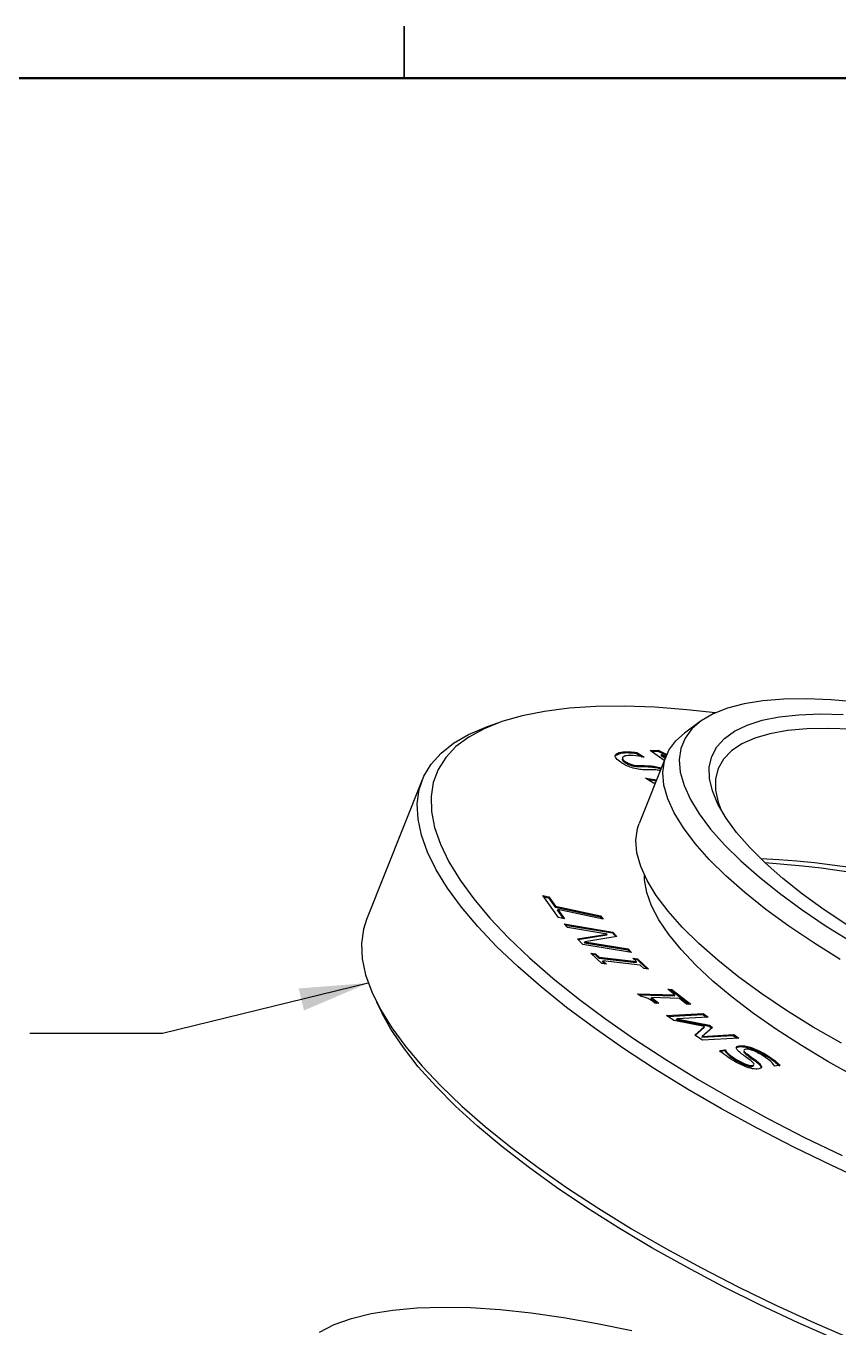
# Paper-space layout 'Sheet3' of a CAD drawing. Header units: millimetres. Extents: x 2 to 295, y 2 to 209.
# Drawn here: x 179.9 to 218.8, y 143.7 to 206 of the extents above; entities that cross this region are included whole.
import ezdxf

# ---------------------------------------------------------------- set-up
doc = ezdxf.new("R2010")
doc.units = ezdxf.units.MM
doc.dimstyles.new('SLDDIMSTYLE3', dxfattribs={"dimtxt": 0.18, "dimasz": 3.302, "dimexe": 0, "dimexo": 0.0625, "dimgap": 0, "dimtad": 0, "dimtih": 1, "dimtoh": 1, "dimdec": 0, "dimrnd": 1e-09, "dimzin": 0, "dimdsep": 46, "dimtxsty": 'Standard', "dimsah": 1, "dimcen": 0.09, "dimadec": 0, "dimazin": 0, "dimtfac": 3.302, "dimtdec": 0, "dimtofl": 0, "dimtmove": 0, "dimatfit": 3, "dimfxl": 1, "dimfrac": 2, "dimtolj": 1, "dimtzin": 0, "dimarcsym": 0})

psp = doc.layouts.new('Sheet3')

# ---------------------------------------------------------------- linework, layer by layer
at = {"color": 7, "linetype": 'Continuous', "lineweight": 35}
psp.add_line((198, 203.5), (198, 206), dxfattribs=at)
at = {"color": 7, "linetype": 'Continuous', "lineweight": 50}
psp.add_line((6.5, 203.5), (290.5, 203.5), dxfattribs=at)
at = {"color": 7, "linetype": 'Continuous', "lineweight": 25}
for p, q in [((212.176, 172.696), (211.418, 172.139)), ((202.519, 172.64), (201.92, 172.424)), ((208.119, 171.069), (208.367, 171.189)), ((208.367, 171.189), (208.385, 171.233)), ((209.124, 171.173), (209.142, 171.218)), ((209.124, 171.173), (209.387, 171.007)), ((209.142, 171.218), (209.493, 170.995)), ((210.545, 171.059), (209.25, 167.819)), ((209.493, 170.995), (209.477, 170.993)), ((209.783, 171.317), (210.156, 171.325)), ((210.454, 170.832), (209.783, 171.317)), ((209.843, 171.274), (210.139, 171.281)), ((210.139, 171.281), (210.156, 171.325)), ((210.139, 171.281), (210.554, 171.081)), ((210.156, 171.325), (210.573, 171.125)), ((210.304, 171.075), (210.322, 171.12)), ((210.304, 171.075), (210.496, 170.936)), ((210.322, 171.12), (210.514, 170.981)), ((210.529, 171.019), (210.322, 171.12)), ((208.577, 170.731), (208.595, 170.776)), ((209.181, 170.544), (209.199, 170.588)), ((209.743, 170.532), (209.761, 170.577)), ((198.867, 169.9), (196.195, 163.213)), ((209.557, 169.989), (209.574, 169.992)), ((209.94, 169.746), (209.557, 169.989)), ((209.57, 169.981), (209.574, 169.992)), ((209.574, 169.992), (210.082, 169.9)), ((209.651, 169.93), (210.064, 169.855)), ((210.017, 169.738), (209.94, 169.746)), ((204.632, 164.365), (204.926, 164.301)), ((205.384, 163.321), (204.632, 164.365)), ((204.673, 164.308), (204.908, 164.257)), ((204.908, 164.257), (204.926, 164.301)), ((204.908, 164.257), (205.226, 163.816)), ((204.926, 164.301), (205.243, 163.861)), ((205.226, 163.816), (205.243, 163.861)), ((205.226, 163.816), (207.385, 163.348)), ((205.243, 163.861), (207.403, 163.392)), ((205.343, 163.653), (205.361, 163.698)), ((205.343, 163.653), (205.619, 163.27)), ((205.361, 163.698), (205.678, 163.257)), ((207.52, 163.229), (205.361, 163.698)), ((207.385, 163.348), (207.403, 163.392)), ((207.385, 163.348), (207.461, 163.242)), ((207.403, 163.392), (207.52, 163.229)), ((205.678, 163.257), (205.384, 163.321)), ((205.663, 163.003), (207.992, 162.616)), ((205.813, 162.838), (205.663, 163.003)), ((205.714, 162.947), (207.974, 162.572)), ((207.715, 162.522), (205.813, 162.838)), ((206.304, 162.296), (207.715, 162.522)), ((206.547, 162.028), (206.304, 162.296)), ((206.337, 162.26), (207.697, 162.477)), ((206.625, 162.108), (206.643, 162.152)), ((206.625, 162.108), (208.708, 161.761)), ((208.188, 162.4), (206.643, 162.152)), ((206.643, 162.152), (208.726, 161.806)), ((207.697, 162.477), (207.715, 162.522)), ((207.974, 162.572), (207.992, 162.616)), ((207.974, 162.572), (208.137, 162.392)), ((207.992, 162.616), (208.188, 162.4)), ((208.876, 161.641), (206.547, 162.028)), ((206.936, 161.606), (207.162, 161.579)), ((207.464, 161.105), (206.936, 161.606)), ((206.992, 161.553), (207.144, 161.535)), ((207.144, 161.535), (207.162, 161.579)), ((207.144, 161.535), (207.32, 161.368)), ((207.162, 161.579), (207.338, 161.412)), ((208.708, 161.761), (208.726, 161.806)), ((208.708, 161.761), (208.808, 161.652)), ((208.726, 161.806), (208.876, 161.641)), ((207.32, 161.368), (207.338, 161.412)), ((207.32, 161.368), (209.099, 161.157)), ((207.338, 161.412), (209.117, 161.202)), ((207.69, 161.078), (207.464, 161.105)), ((207.496, 161.201), (207.514, 161.245)), ((207.496, 161.201), (207.616, 161.087)), ((207.514, 161.245), (207.69, 161.078)), ((209.293, 161.034), (207.514, 161.245)), ((208.941, 161.369), (209.166, 161.342)), ((209.117, 161.202), (208.941, 161.369)), ((208.997, 161.315), (209.149, 161.297)), ((209.099, 161.157), (209.117, 161.202)), ((209.149, 161.297), (209.166, 161.342)), ((209.149, 161.297), (209.621, 160.849)), ((209.166, 161.342), (209.695, 160.841)), ((209.469, 160.867), (209.293, 161.034)), ((209.695, 160.841), (209.469, 160.867)), ((209.171, 159.664), (210.963, 159.605)), ((209.345, 159.527), (209.171, 159.664)), ((209.231, 159.617), (210.945, 159.56)), ((210.619, 159.876), (210.821, 159.869)), ((210.963, 159.605), (210.619, 159.876)), ((210.679, 159.829), (210.803, 159.825)), ((210.803, 159.825), (210.821, 159.869)), ((210.803, 159.825), (211.647, 159.16)), ((210.821, 159.869), (211.725, 159.157)), ((210.945, 159.56), (210.963, 159.605)), ((196.667, 159.281), (196.953, 158.712)), ((209.823, 159.435), (209.841, 159.479)), ((209.823, 159.435), (210.107, 159.211)), ((209.841, 159.479), (210.185, 159.208)), ((211.179, 159.435), (209.841, 159.479)), ((210.185, 159.208), (210.008, 159.214)), ((211.523, 159.164), (211.179, 159.435)), ((211.725, 159.157), (211.523, 159.164)), ((210.562, 158.621), (212.311, 158.719)), ((210.91, 158.38), (210.562, 158.621)), ((210.62, 158.58), (212.293, 158.675)), ((212.382, 158.093), (210.91, 158.38)), ((211.035, 158.418), (211.053, 158.463)), ((211.035, 158.418), (212.598, 158.107)), ((212.559, 158.548), (211.053, 158.463)), ((211.053, 158.463), (212.616, 158.151)), ((212.293, 158.675), (212.311, 158.719)), ((212.293, 158.675), (212.483, 158.543)), ((212.311, 158.719), (212.559, 158.548)), ((211.917, 157.683), (212.382, 158.093)), ((211.935, 157.67), (212.364, 158.048)), ((212.768, 158.046), (212.269, 157.621)), ((212.364, 158.048), (212.382, 158.093)), ((212.598, 158.107), (212.616, 158.151)), ((212.598, 158.107), (212.731, 158.015)), ((212.616, 158.151), (212.768, 158.046)), ((212.275, 157.435), (211.917, 157.683)), ((212.251, 157.576), (213.757, 157.661)), ((212.251, 157.576), (212.269, 157.621)), ((212.269, 157.621), (213.775, 157.706)), ((214.023, 157.534), (212.275, 157.435)), ((213.757, 157.661), (213.775, 157.706)), ((213.757, 157.661), (213.947, 157.53)), ((213.775, 157.706), (214.023, 157.534)), ((213.915, 157.093), (214.018, 157.128)), ((214.018, 157.128), (214.036, 157.173)), ((213.091, 156.895), (213.326, 156.937)), ((213.109, 156.94), (213.344, 156.982)), ((213.326, 156.937), (213.344, 156.982)), ((213.326, 156.937), (213.346, 156.925)), ((213.344, 156.982), (213.364, 156.97)), ((213.346, 156.925), (213.364, 156.97)), ((213.912, 156.451), (213.93, 156.496)), ((214.386, 156.747), (214.404, 156.792)), ((214.558, 157.053), (214.576, 157.097)), ((215.321, 156.694), (215.339, 156.739)), ((214.651, 156.185), (214.669, 156.23)), ((214.816, 156.43), (214.834, 156.474)), ((215.756, 156.199), (215.736, 156.211)), ((215.999, 156.242), (215.756, 156.199))]:
    psp.add_line(p, q, dxfattribs=at)
at = {"color": 7, "linetype": 'Continuous', "lineweight": 25, "flags": 128}
for points in [[(212.908, 173.114), (211.537, 173.265), (209.999, 173.381), (208.542, 173.431), (207.171, 173.415), (205.894, 173.333), (204.716, 173.185), (203.642, 172.972), (202.677, 172.695), (201.826, 172.355), (201.093, 171.955), (200.48, 171.494), (199.991, 170.977), (199.628, 170.404), (199.392, 169.78), (199.285, 169.106), (199.308, 168.385), (199.459, 167.621), (199.739, 166.818), (200.145, 165.979), (200.677, 165.108), (201.332, 164.208), (202.106, 163.285), (202.997, 162.341), (204, 161.382), (205.11, 160.412)], [(219.698, 173.628), (218.443, 173.74), (217.265, 173.788), (216.172, 173.77), (215.172, 173.688), (214.271, 173.542), (213.476, 173.332), (212.791, 173.061), (212.223, 172.729), (211.773, 172.34), (211.447, 171.896), (211.245, 171.4), (211.17, 170.856), (211.221, 170.267), (211.398, 169.636), (211.701, 168.97), (212.127, 168.271), (212.673, 167.545), (213.336, 166.797), (214.11, 166.032), (214.991, 165.255)], [(216.124, 165.181), (215.28, 165.927), (214.542, 166.662), (213.917, 167.379), (213.408, 168.073), (213.021, 168.739), (212.757, 169.372), (212.618, 169.967), (212.607, 170.521), (212.722, 171.028), (212.963, 171.486), (213.328, 171.89), (213.814, 172.238), (214.418, 172.527), (215.136, 172.755), (215.961, 172.92), (216.888, 173.022), (217.911, 173.059), (219.021, 173.031)], [(204.554, 159.991), (203.436, 160.967), (202.426, 161.932), (201.527, 162.881), (200.743, 163.811), (200.079, 164.717), (199.537, 165.596), (199.119, 166.442), (198.827, 167.253), (198.663, 168.025), (198.628, 168.755), (198.721, 169.438), (198.942, 170.073), (199.29, 170.656), (199.764, 171.185), (200.361, 171.657), (201.08, 172.07), (201.915, 172.423), (201.92, 172.424)], [(214.305, 164.507), (213.401, 165.304), (212.607, 166.089), (211.927, 166.857), (211.367, 167.601), (210.931, 168.318), (210.62, 169.001), (210.438, 169.648), (210.385, 170.252), (210.463, 170.811), (210.67, 171.319), (211.005, 171.775), (211.418, 172.139)], [(219.422, 172.325), (218.308, 172.368), (217.28, 172.347), (216.345, 172.26), (215.511, 172.11), (214.783, 171.897), (214.168, 171.622), (213.67, 171.288), (213.292, 170.898), (213.038, 170.453), (212.91, 169.959), (212.909, 169.418), (213.034, 168.835), (213.177, 168.447)], [(218.93, 157.291), (217.585, 158.067), (216.312, 158.858), (215.12, 159.659), (214.017, 160.464), (213.01, 161.267), (212.106, 162.064), (211.312, 162.849), (210.633, 163.617), (210.072, 164.361), (209.636, 165.078), (209.325, 165.761), (209.143, 166.408), (209.09, 167.012), (209.168, 167.571), (209.25, 167.819)], [(219.615, 155.688), (218.285, 156.425), (217.02, 157.179), (215.83, 157.946), (214.722, 158.719), (213.704, 159.494), (212.783, 160.265), (211.967, 161.027), (211.26, 161.774), (210.667, 162.502), (210.193, 163.204), (209.841, 163.877), (209.614, 164.515), (209.512, 165.113), (209.507, 165.332)], [(214.991, 165.255), (215.973, 164.471), (217.049, 163.686), (218.211, 162.905), (219.452, 162.134)], [(219.234, 162.924), (218.109, 163.673), (217.07, 164.427), (216.124, 165.181)], [(218.88, 161.307), (217.607, 162.098), (216.415, 162.899), (215.312, 163.704), (214.305, 164.507)], [(196.195, 163.213), (196.048, 162.751), (195.955, 162.068), (195.991, 161.338), (196.155, 160.566), (196.446, 159.755), (196.864, 158.909), (197.406, 158.03), (198.071, 157.124), (198.854, 156.194), (199.753, 155.245), (200.764, 154.28), (201.882, 153.304), (203.101, 152.322), (204.418, 151.337), (205.825, 150.354), (207.316, 149.378), (208.886, 148.413), (210.526, 147.463), (212.229, 146.532), (213.989, 145.624), (215.796, 144.745), (217.644, 143.897), (219.523, 143.084)], [(205.11, 160.412), (206.323, 159.436), (207.633, 158.457), (209.034, 157.48), (210.52, 156.51), (212.083, 155.551), (213.718, 154.607), (215.415, 153.684), (217.168, 152.784), (218.969, 151.912)], [(220.316, 150.584), (218.469, 151.432), (216.661, 152.311), (214.902, 153.219), (213.198, 154.149), (211.558, 155.1), (209.989, 156.065), (208.497, 157.041), (207.09, 158.024), (205.774, 159.009), (204.554, 159.991)], [(218.712, 143.087), (216.856, 143.91), (215.034, 144.766), (213.256, 145.652), (211.53, 146.564), (209.863, 147.498), (208.263, 148.45), (206.738, 149.415), (205.294, 150.389), (203.937, 151.368), (202.675, 152.346), (201.513, 153.32), (200.456, 154.285), (199.508, 155.237), (198.675, 156.17), (197.96, 157.082), (197.367, 157.968), (196.953, 158.712)], [(193.938, 143.461), (194.649, 143.818), (195.477, 144.114), (196.415, 144.348), (197.46, 144.517), (198.606, 144.622), (199.847, 144.66), (201.177, 144.634), (202.589, 144.541), (204.074, 144.384), (205.627, 144.162), (207.237, 143.877), (208.898, 143.53)]]:
    psp.add_lwpolyline(points, dxfattribs=at)
at = {"color": 7, "linetype": 'Continuous', "lineweight": 25}
for centre, radius, start, end in [((213.008, 122.044), 44.124, 51.83934, 87.31048), ((212.338, 120.792), 45.229, 50.1628, 86.26878)]:
    psp.add_arc(centre, radius, start, end, dxfattribs=at)
for points, knots in [([(208.397, 170.725), (208.299, 170.799), (208.102, 170.945), (208.083, 171.152), (208.271, 171.203), (208.385, 171.233)], [0, 0, 0, 0, 0.279175, 0.559783, 1, 1, 1, 1]), ([(208.367, 171.189), (208.49, 171.2), (208.71, 171.22), (208.998, 171.188), (209.124, 171.173)], [0, 0, 0, 0, 0.5597814, 1, 1, 1, 1]), ([(208.385, 171.233), (208.508, 171.245), (208.728, 171.265), (209.016, 171.232), (209.142, 171.218)], [0, 0, 0, 0, 0.5597814, 1, 1, 1, 1]), ([(208.441, 170.9), (208.438, 170.883), (208.434, 170.852), (208.493, 170.789), (208.549, 170.75), (208.577, 170.731)], [0, 0, 0, 0, 0.3882024, 0.6939561, 1, 1, 1, 1]), ([(208.646, 171.062), (208.563, 171.042), (208.438, 171.013), (208.444, 170.909), (208.51, 170.834), (208.567, 170.795), (208.595, 170.776)], [0, 0, 0, 0, 0.498943, 0.748914, 0.874398, 1, 1, 1, 1]), ([(209.477, 170.993), (209.297, 171.027), (208.974, 171.089), (208.746, 171.07), (208.646, 171.062)], [0, 0, 0, 0, 0.559068, 1, 1, 1, 1]), ([(209.482, 170.388), (209.394, 170.393), (209.218, 170.404), (208.912, 170.475), (208.619, 170.593), (208.471, 170.681), (208.397, 170.725)], [0, 0, 0, 0, 0.2807574, 0.5601318, 0.7797798, 1, 1, 1, 1]), ([(208.577, 170.731), (208.63, 170.699), (208.736, 170.636), (208.973, 170.556), (209.102, 170.548), (209.181, 170.544)], [0, 0, 0, 0, 0.2808027, 0.5593988, 1, 1, 1, 1]), ([(208.595, 170.776), (208.648, 170.744), (208.753, 170.681), (208.991, 170.6), (209.12, 170.593), (209.199, 170.588)], [0, 0, 0, 0, 0.2808027, 0.5593988, 1, 1, 1, 1]), ([(209.181, 170.544), (209.284, 170.543), (209.468, 170.541), (209.659, 170.535), (209.743, 170.532)], [0, 0, 0, 0, 0.560038, 1, 1, 1, 1]), ([(209.199, 170.588), (209.302, 170.587), (209.486, 170.586), (209.677, 170.579), (209.761, 170.577)], [0, 0, 0, 0, 0.560038, 1, 1, 1, 1]), ([(209.99, 170.38), (209.894, 170.382), (209.724, 170.386), (209.556, 170.388), (209.482, 170.388)], [0, 0, 0, 0, 0.559937, 1, 1, 1, 1]), ([(209.743, 170.532), (209.825, 170.524), (209.988, 170.507), (210.192, 170.468), (210.291, 170.425), (210.292, 170.425)], [0, 0, 0, 0, 0.498799, 0.995198, 1, 1, 1, 1]), ([(209.761, 170.577), (209.843, 170.568), (210.006, 170.552), (210.21, 170.512), (210.309, 170.47), (210.31, 170.47)], [0, 0, 0, 0, 0.498799, 0.995198, 1, 1, 1, 1]), ([(210.256, 170.336), (210.248, 170.339), (210.147, 170.376), (210.065, 170.378), (209.99, 170.38)], [0, 0, 0, 0, 0.083578, 1, 1, 1, 1]), ([(209.682, 159.43), (209.65, 159.444), (209.586, 159.474), (209.463, 159.515), (209.389, 159.523), (209.345, 159.527)], [0, 0, 0, 0, 0.280529, 0.560505, 1, 1, 1, 1]), ([(210.008, 159.214), (209.955, 159.255), (209.859, 159.328), (209.736, 159.399), (209.682, 159.43)], [0, 0, 0, 0, 0.560917, 1, 1, 1, 1]), ([(214.122, 156.81), (214.067, 156.857), (213.957, 156.949), (213.878, 157.071), (213.921, 157.145), (213.997, 157.163), (214.036, 157.173)], [0, 0, 0, 0, 0.280658, 0.560062, 0.779607, 1, 1, 1, 1]), ([(214.018, 157.128), (214.101, 157.132), (214.251, 157.139), (214.464, 157.079), (214.558, 157.053)], [0, 0, 0, 0, 0.559198, 1, 1, 1, 1]), ([(214.036, 157.173), (214.119, 157.176), (214.269, 157.183), (214.482, 157.124), (214.576, 157.097)], [0, 0, 0, 0, 0.559198, 1, 1, 1, 1]), ([(213.743, 156.468), (213.606, 156.556), (213.361, 156.714), (213.186, 156.871), (213.109, 156.94)], [0, 0, 0, 0, 0.559801, 1, 1, 1, 1]), ([(213.346, 156.925), (213.421, 156.838), (213.555, 156.684), (213.803, 156.522), (213.912, 156.451)], [0, 0, 0, 0, 0.559043, 1, 1, 1, 1]), ([(213.364, 156.97), (213.439, 156.883), (213.573, 156.728), (213.821, 156.567), (213.93, 156.496)], [0, 0, 0, 0, 0.559043, 1, 1, 1, 1]), ([(213.93, 156.496), (214.05, 156.427), (214.23, 156.324), (214.479, 156.243), (214.603, 156.223), (214.647, 156.227), (214.669, 156.23)], [0, 0, 0, 0, 0.4988727, 0.7489008, 0.8744155, 1, 1, 1, 1]), ([(214.591, 156.461), (214.502, 156.526), (214.343, 156.643), (214.189, 156.759), (214.122, 156.81)], [0, 0, 0, 0, 0.560035, 1, 1, 1, 1]), ([(214.259, 156.89), (214.259, 156.884), (214.255, 156.848), (214.326, 156.793), (214.386, 156.747)], [0, 0, 0, 0, 0.161913, 1, 1, 1, 1]), ([(214.348, 157.004), (214.319, 156.997), (214.261, 156.983), (214.266, 156.906), (214.351, 156.835), (214.404, 156.792)], [0, 0, 0, 0, 0.280981, 0.558954, 1, 1, 1, 1]), ([(215.152, 156.711), (215.022, 156.787), (214.827, 156.9), (214.554, 156.991), (214.419, 157.011), (214.372, 157.006), (214.348, 157.004)], [0, 0, 0, 0, 0.499331, 0.748847, 0.874411, 1, 1, 1, 1]), ([(214.386, 156.747), (214.466, 156.688), (214.608, 156.582), (214.753, 156.476), (214.816, 156.43)], [0, 0, 0, 0, 0.559932, 1, 1, 1, 1]), ([(214.404, 156.792), (214.483, 156.733), (214.626, 156.627), (214.77, 156.521), (214.834, 156.474)], [0, 0, 0, 0, 0.559932, 1, 1, 1, 1]), ([(214.558, 157.053), (214.712, 156.995), (214.989, 156.892), (215.22, 156.755), (215.321, 156.694)], [0, 0, 0, 0, 0.558664, 1, 1, 1, 1]), ([(214.576, 157.097), (214.73, 157.04), (215.007, 156.937), (215.237, 156.8), (215.339, 156.739)], [0, 0, 0, 0, 0.558664, 1, 1, 1, 1]), ([(215.736, 156.211), (215.659, 156.302), (215.522, 156.465), (215.265, 156.636), (215.152, 156.711)], [0, 0, 0, 0, 0.559428, 1, 1, 1, 1]), ([(215.321, 156.694), (215.466, 156.601), (215.724, 156.435), (215.902, 156.27), (215.981, 156.197)], [0, 0, 0, 0, 0.559666, 1, 1, 1, 1]), ([(215.339, 156.739), (215.484, 156.646), (215.742, 156.48), (215.92, 156.315), (215.999, 156.242)], [0, 0, 0, 0, 0.559666, 1, 1, 1, 1]), ([(214.973, 156.059), (214.881, 156.056), (214.699, 156.051), (214.211, 156.208), (213.92, 156.369), (213.743, 156.468)], [0, 0, 0, 0, 0.279194, 0.559847, 1, 1, 1, 1]), ([(213.912, 156.451), (214.032, 156.383), (214.213, 156.28), (214.461, 156.198), (214.586, 156.178), (214.629, 156.183), (214.651, 156.185)], [0, 0, 0, 0, 0.4988727, 0.7489008, 0.8744155, 1, 1, 1, 1]), ([(214.669, 156.23), (214.699, 156.237), (214.759, 156.253), (214.746, 156.338), (214.65, 156.415), (214.591, 156.461)], [0, 0, 0, 0, 0.280752, 0.5593532, 1, 1, 1, 1]), ([(214.651, 156.185), (214.684, 156.192), (214.736, 156.203), (214.725, 156.24), (214.721, 156.254)], [0, 0, 0, 0, 0.637243, 1, 1, 1, 1]), ([(214.816, 156.43), (214.884, 156.377), (215.02, 156.271), (215.068, 156.18), (215.092, 156.134)], [0, 0, 0, 0, 0.501272, 1, 1, 1, 1]), ([(214.834, 156.474), (214.9, 156.422), (215.031, 156.318), (215.128, 156.181), (215.098, 156.092), (215.014, 156.07), (214.973, 156.059)], [0, 0, 0, 0, 0.280723, 0.560021, 0.779728, 1, 1, 1, 1])]:
    psp.add_open_spline(points, degree=3, knots=knots, dxfattribs=at)

# ---------------------------------------------------------------- leaders
at = {"color": 7, "linetype": 'Continuous', "lineweight": 0}
psp.add_leader([(196.281, 160.176), (186.431, 157.756), (180.081, 157.756)], dimstyle='SLDDIMSTYLE3', dxfattribs=at)

doc.saveas('drawing.dxf')
